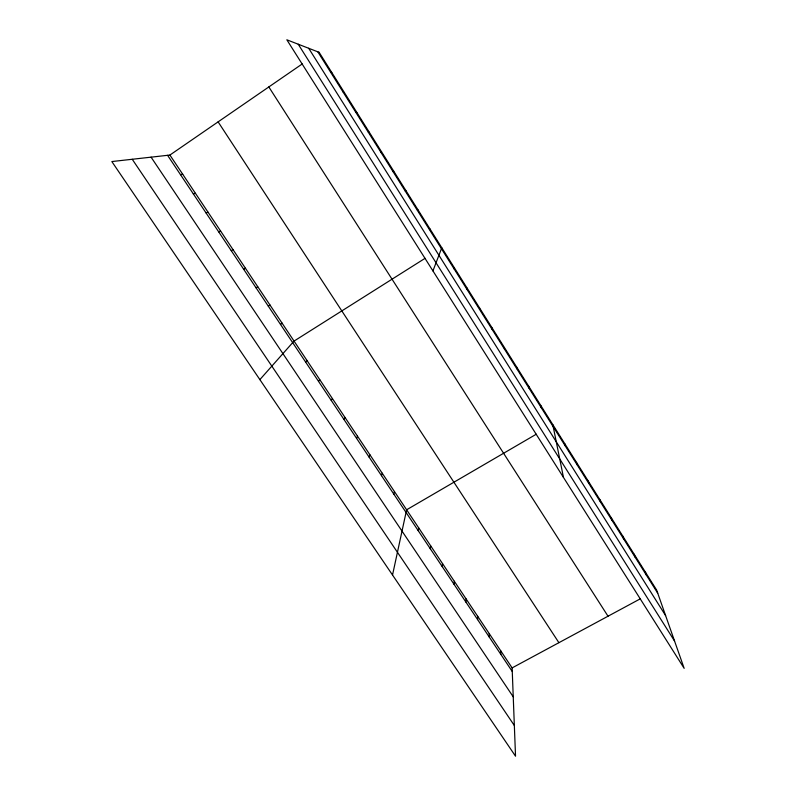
<?xml version="1.0" encoding="UTF-8"?>
<svg xmlns="http://www.w3.org/2000/svg" width="796" height="796" viewBox="0 0 796 796"><rect width="100%" height="100%" fill="white"/><g stroke="black" fill="none" stroke-linecap="round" stroke-linejoin="round"><path stroke-width="1.19" d="M489.241 637.029L489.251 633.616M477.61 619.606L477.7 616.303M465.899 602.065L466.058 598.861M479.54 309.405L479.63 308.052M454.098 584.393L454.337 581.299M442.208 566.603L442.536 563.618M430.238 548.673L430.646 545.797M466.934 289.316L467.113 288.102M418.189 530.624L418.676 527.857M392.527 575.03L406.617 509.788L536.275 434.218M454.237 269.088L454.496 268.013M393.811 494.117L394.468 491.58M381.493 475.67L382.239 473.252M369.085 457.083L369.911 454.785M432.934 270.909L441.79 247.765M356.578 438.367L357.504 436.178M343.991 419.502L344.996 417.442M429.472 229.646L429.91 228.85M331.295 400.507L332.4 398.567M318.519 381.364L319.713 379.543M305.644 362.08L306.928 360.389M417.422 210.452L417.95 209.796M259.874 379.622L294.052 341.086L425.094 258.312M280.55 324.499L282.023 323.067M268.351 306.231L269.914 304.918M405.283 191.13L405.91 190.612M256.063 287.824L257.715 286.64M169.906 155.051L512.127 667.894L515.529 756.2L111.838 161.558L169.906 155.051L302.241 63.949M243.685 269.297L245.437 268.232M393.065 171.667L393.781 171.279M512.127 667.894L640.312 598.811M231.228 250.641L233.069 249.705M218.671 231.845L220.611 231.039M206.035 212.91L208.064 212.243M380.757 152.056L381.563 151.817M193.309 193.846L195.438 193.319M180.483 174.652L182.712 174.254M368.349 132.305L369.254 132.206M355.862 112.405L356.857 112.455M343.275 92.366L344.37 92.565M330.599 72.167L331.793 72.516M132.236 159.27L514.345 725.514M151.081 157.16L513.241 696.848M167.568 155.31L512.266 671.496M218.114 121.868L558.901 642.68M268.829 86.943L608.015 616.213M298.231 44.218L674.56 641.049M317.823 51.83L657.735 593.209M308.699 48.287L665.625 615.626M645.407 572.175L646.461 575.249M634.123 554.195L635.099 557.16M622.761 536.076L623.656 538.932M611.308 517.838L612.134 520.574M599.776 499.46L600.522 502.087M588.154 480.953L588.831 483.461M576.453 462.307L577.04 464.685M564.663 443.521L565.17 445.78M552.782 424.596L563.468 477.401M540.822 405.532L541.171 407.542M528.763 386.329L529.032 388.209M516.614 366.976L516.793 368.737M504.375 347.484L504.475 349.106M500.724 650.82L500.793 654.322M492.047 327.843L492.057 329.325M319.116 52.327L286.849 39.8L684.162 668.351L656.62 590.025L319.116 52.327"/></g></svg>
